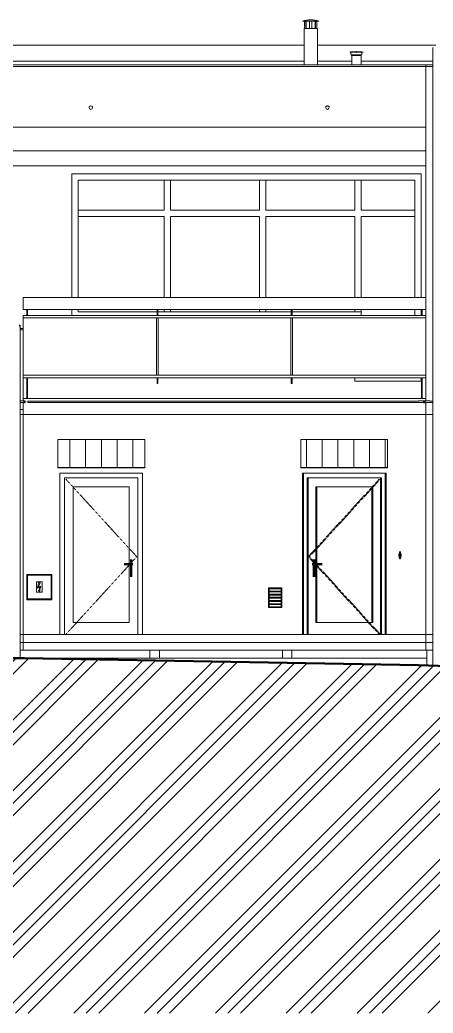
# Model space of a CAD drawing. Header units: millimetres. Extents: x -4051 to 472247, y -45352 to 20466.
# Drawn here: x 17454 to 22695, y -2470 to 10121 of the extents above; entities that cross this region are included whole.
import ezdxf

# ---------------------------------------------------------------- set-up
doc = ezdxf.new("R2010")
doc.units = ezdxf.units.MM
doc.linetypes.add('Čárka', pattern=[6.35, 3.175, -3.175])
for name, color, linetype, lineweight in [('A-DETL-GENF', 92, 'Continuous', 9), ('A-DETL-WIDE', 214, 'Continuous', 50), ('A-DOOR', 31, 'Continuous', 9), ('A-DOOR-FRAM', 31, 'Continuous', 9), ('A-FLOR', 192, 'Continuous', 9), ('A-FLOR-HRAL', 11, 'Continuous', 9), ('A-GLAZ', 151, 'Continuous', 9), ('A-GLAZ-CWMG', 51, 'Continuous', 9), ('A-ROOF', 132, 'Continuous', 9), ('A-ROOF-OTLN', 132, 'Continuous', 9), ('A-WALL', 113, 'Continuous', 9), ('E-ELEC-FIXT', 91, 'Continuous', 9), ('E-POWR-CNDT', 130, 'Continuous', 9), ('E-POWR-CNTR', 130, 'Continuous', 9), ('E-POWR-DROP', 130, 'Continuous', 9), ('M-EQPM', 50, 'Continuous', 9), ('M-HVAC-CDFF', 50, 'Continuous', 9), ('P-SANR-FIXT', 6, 'Continuous', 9), ('Q-SPCQ', 91, 'Continuous', 9), ('S-COLS', 52, 'Continuous', 9)]:
    doc.layers.add(name, color=color, linetype=linetype, lineweight=lineweight)

# ---------------------------------------------------------------- blocks, each defined once
blk = doc.blocks.new('OKNO_4k_nadsvetlik_dveře - 4430x1830-1978429-J-Bourání')
at = {"layer": 'A-GLAZ', "color": 41}
for p, q in [((18192, 6600), (18192, 8090)), ((18192, 8090), (22462, 8090)), ((19282, 8090), (19282, 7710)), ((19362, 8090), (19282, 8090)), ((19362, 7710), (19362, 8090)), ((20492, 8090), (20492, 7710)), ((20572, 8090), (20492, 8090)), ((20572, 7710), (20572, 8090)), ((21702, 7710), (21702, 8090)), ((21782, 8090), (21702, 8090)), ((21782, 8090), (21782, 7710)), ((22462, 8090), (22462, 6600)), ((19282, 7710), (18192, 7710)), ((18192, 7710), (18192, 7630)), ((20492, 7710), (19362, 7710)), ((21702, 7710), (20572, 7710)), ((22462, 7710), (21782, 7710)), ((22462, 7630), (22462, 7710)), ((18192, 7630), (19282, 7630)), ((19282, 7630), (19282, 6600)), ((19362, 6600), (19362, 7630)), ((19362, 7630), (20492, 7630)), ((20492, 7630), (20492, 6600)), ((20572, 6600), (20572, 7630)), ((20572, 7630), (21702, 7630)), ((21702, 6600), (21702, 7630)), ((21782, 7630), (21782, 6600)), ((21782, 7630), (22462, 7630)), ((18192, 6420), (18192, 6450)), ((19282, 6450), (19282, 6420)), ((19362, 6420), (19362, 6450)), ((20492, 6450), (20492, 6420)), ((20572, 6420), (20572, 6450)), ((21702, 6420), (21702, 6450)), ((21782, 6450), (21782, 6420)), ((22462, 6450), (22462, 6375)), ((19193, 6420), (18192, 6420)), ((20895, 6420), (19203, 6420)), ((19282, 6420), (19362, 6420)), ((20492, 6420), (20572, 6420)), ((21782, 6420), (20905, 6420)), ((21782, 6420), (21702, 6420)), ((21782, 6375), (21782, 6420))]:
    blk.add_line(p, q, dxfattribs=at)
blk = doc.blocks.new('Zábradlí - 20x10mm-980463-J-Bourání')
at = {"layer": 'A-FLOR-HRAL', "color": 41}
for p, q in [((19188, 5615), (19188, 6345)), ((19208, 6345), (19208, 5615))]:
    blk.add_line(p, q, dxfattribs=at)
blk = doc.blocks.new('Zábradlí - 50x10mm-980461-J-Bourání')
at = {"layer": 'A-FLOR-HRAL', "color": 41}
for p, q in [((19193, 6375), (19193, 6450)), ((19203, 6450), (19203, 6375)), ((19193, 5510), (19193, 5585)), ((19203, 5585), (19203, 5510)), ((19203, 5510), (19193, 5510))]:
    blk.add_line(p, q, dxfattribs=at)
blk = doc.blocks.new('Zábradlí - 50x10mm-980415-J-Bourání')
at = {"layer": 'A-FLOR-HRAL', "color": 41}
for p, q in [((17541, 6375), (17541, 6450)), ((17551, 6450), (17551, 6375)), ((17541, 5320), (17541, 5585)), ((17551, 5585), (17551, 5320))]:
    blk.add_line(p, q, dxfattribs=at)
blk = doc.blocks.new('Zábradlí - Zábradlí-979966-J-Bourání')
at = {"layer": 'A-FLOR-HRAL', "color": 41}
for p, q in [((17496, 6450), (17496, 6600)), ((17496, 6600), (22602, 6600)), ((17496, 6450), (22602, 6450)), ((17496, 6345), (17496, 6375)), ((17496, 6375), (22602, 6375)), ((17496, 6345), (22602, 6345)), ((17496, 6210), (17496, 6345)), ((17496, 5615), (22602, 5615)), ((17496, 5585), (22602, 5585))]:
    blk.add_line(p, q, dxfattribs=at)
for name, p in [('Zábradlí - 50x10mm-980415-J-Bourání', (0, 0)), ('Zábradlí - 50x10mm-980461-J-Bourání', (0, 0)), ('Zábradlí - 50x10mm-980461-J-Bourání', (1702, 0)), ('Zábradlí - 50x10mm-980415-J-Bourání', (5006, 0)), ('Zábradlí - 20x10mm-980463-J-Bourání', (0, 0)), ('Zábradlí - 20x10mm-980463-J-Bourání', (1702, 0))]:
    blk.add_blockref(name, p)
blk = doc.blocks.new('Rectangular Mullion - Rectangular Mullion-Loc wall 49 Bottom 120mm 02-1380641-J-Bourání')
at = {"layer": 'A-GLAZ-CWMG'}
for p, q in [((19223, 2030), (19223, 2130)), ((19223, 2030), (20783, 2030)), ((20783, 2130), (20783, 2030))]:
    blk.add_line(p, q, dxfattribs=at)
blk = doc.blocks.new('Rectangular Mullion - Rectangular Mullion-Loc wall 49 Bottom 120mm 02-1380644-J-Bourání')
at = {"layer": 'A-GLAZ-CWMG'}
for p, q in [((20783, 2030), (20783, 2130)), ((20903, 2030), (20783, 2030)), ((20903, 2130), (20903, 2030))]:
    blk.add_line(p, q, dxfattribs=at)
blk = doc.blocks.new('Rectangular Mullion - Rectangular Mullion-Loc wall 49 Bottom 120mm 02-1380654-J-Bourání')
at = {"layer": 'A-GLAZ-CWMG'}
for p, q in [((19103, 2130), (19103, 2030)), ((19223, 2030), (19103, 2030)), ((19223, 2030), (19223, 2130))]:
    blk.add_line(p, q, dxfattribs=at)
blk = doc.blocks.new('DVERE_1k_oblozka - DD03_01_900x1970-1570596-J-Bourání')
at = {"layer": 'A-DOOR'}
for p, q in [((18021, 2330), (18021, 4315)), ((18951, 4315), (18021, 4315)), ((18951, 2330), (18951, 4315)), ((18131, 4200), (18131, 2480)), ((18841, 4200), (18131, 4200)), ((18841, 2480), (18841, 4200)), ((18131, 2480), (18841, 2480)), ((18951, 2330), (18021, 2330))]:
    blk.add_line(p, q, dxfattribs=at)
at = {"layer": 'A-DOOR', "linetype": 'Čárka'}
for p, q in [((18936, 3315), (18036, 4300)), ((18036, 2330), (18936, 3315))]:
    blk.add_line(p, q, dxfattribs=at)
at = {"layer": 'A-DOOR', "lineweight": 50}
for p, q in [((18866, 3280), (18866, 3060)), ((18776, 3220), (18886, 3220))]:
    blk.add_line(p, q, dxfattribs=at)
at = {"layer": 'A-DOOR-FRAM'}
for p, q in [((19011, 4375), (17961, 4375)), ((17961, 4375), (17961, 2330)), ((19011, 2330), (19011, 4375)), ((18021, 2330), (17961, 2330)), ((19011, 2330), (18951, 2330))]:
    blk.add_line(p, q, dxfattribs=at)
blk = doc.blocks.new('DVERE_1k_oblozka - DD03_01_900x1970-1570682-J-Bourání')
at = {"layer": 'A-DOOR', "color": 41}
for p, q in [((21111, 4315), (21111, 2330)), ((22041, 4315), (21111, 4315)), ((22041, 4315), (22041, 2330)), ((21221, 2480), (21221, 4200)), ((21221, 4200), (21931, 4200)), ((21931, 4200), (21931, 2480)), ((21931, 2480), (21221, 2480)), ((22041, 2330), (21111, 2330))]:
    blk.add_line(p, q, dxfattribs=at)
at = {"layer": 'A-DOOR', "color": 41, "linetype": 'Čárka'}
for p, q in [((21126, 3315), (22026, 4300)), ((22026, 2330), (21126, 3315))]:
    blk.add_line(p, q, dxfattribs=at)
at = {"layer": 'A-DOOR', "color": 61, "lineweight": 50}
for p, q in [((21196, 3280), (21196, 3060)), ((21286, 3220), (21176, 3220))]:
    blk.add_line(p, q, dxfattribs=at)
at = {"layer": 'A-DOOR-FRAM', "color": 41}
for p, q in [((21051, 4375), (21051, 2330)), ((22101, 4375), (21051, 4375)), ((22101, 2330), (22101, 4375)), ((21096, 2330), (21051, 2330)), ((22101, 2330), (22041, 2330))]:
    blk.add_line(p, q, dxfattribs=at)
blk = doc.blocks.new('DPS_stříška - DPS_stříška-1555286-J-Bourání')
at = {"layer": 'M-EQPM'}
h = blk.add_hatch(dxfattribs=at)
h.set_pattern_fill('FP_1', color=41, style=0, pattern_type=2)
h.set_pattern_definition([(90, (18487.46, 4962.41), (-200, 1e-14), [])])
h.paths.add_polyline_path([(17937, 4445), (19037, 4445), (19037, 4800), (17937, 4800)])
h = blk.add_hatch(dxfattribs=at)
h.set_pattern_fill('FP_2', color=41, style=0, pattern_type=2)
h.set_pattern_definition([(90, (18487.46, 3910.52), (-200, 1e-14), [])])
h.paths.add_polyline_path([(19037, 4443), (19037, 4445), (17937, 4445), (17937, 4443), (19037, 4443)])
at = {"layer": 'M-EQPM', "color": 41}
for p, q in [((17937, 4445), (17937, 4800)), ((17937, 4800), (19037, 4800)), ((19037, 4800), (19037, 4445)), ((17937, 4443), (17937, 4445)), ((17937, 4445), (19037, 4445)), ((17937, 4443), (19037, 4443)), ((19037, 4445), (19037, 4443))]:
    blk.add_line(p, q, dxfattribs=at)
blk = doc.blocks.new('DPS_TZB_VZT_mříž_fasadní - Standardní 2-1579905-J-Bourání')
at = {"layer": 'M-HVAC-CDFF', "color": 41}
for p, q in [((20776, 2920), (20606, 2920)), ((20606, 2920), (20606, 2670)), ((20616, 2680), (20616, 2910)), ((20616, 2910), (20766, 2910)), ((20766, 2910), (20766, 2680)), ((20776, 2670), (20776, 2920)), ((20766, 2881), (20616, 2881)), ((20616, 2881), (20616, 2870)), ((20616, 2870), (20766, 2870)), ((20766, 2841), (20616, 2841)), ((20616, 2841), (20616, 2830)), ((20616, 2830), (20766, 2830)), ((20766, 2801), (20616, 2801)), ((20616, 2801), (20616, 2789)), ((20616, 2789), (20766, 2789)), ((20766, 2870), (20766, 2881)), ((20766, 2830), (20766, 2841)), ((20766, 2789), (20766, 2801)), ((20606, 2670), (20776, 2670)), ((20766, 2760), (20616, 2760)), ((20616, 2760), (20616, 2749)), ((20616, 2749), (20766, 2749)), ((20766, 2720), (20616, 2720)), ((20616, 2720), (20616, 2709)), ((20616, 2709), (20766, 2709)), ((20766, 2680), (20616, 2680)), ((20766, 2749), (20766, 2760)), ((20766, 2709), (20766, 2720))]:
    blk.add_line(p, q, dxfattribs=at)
blk = doc.blocks.new('DPS_ELE_elektroměrná_skříň - DPS_ELE_elektroměrná_skříň 2-1580199-J-Bourání')
at = {"layer": 'E-ELEC-FIXT', "color": 41}
for p, q in [((17541, 3090), (17861, 3090)), ((17541, 2770), (17541, 3090)), ((17851, 3080), (17551, 3080)), ((17551, 3080), (17551, 2780)), ((17851, 2780), (17851, 3080)), ((17861, 3090), (17861, 2770)), ((17861, 2770), (17541, 2770)), ((17551, 2780), (17851, 2780))]:
    blk.add_line(p, q, dxfattribs=at)
at = {"layer": 'Q-SPCQ', "color": 41}
for p, q in [((17666, 2930), (17665, 2930)), ((17666, 2996), (17666, 2866)), ((17736, 2996), (17666, 2996)), ((17690, 2985), (17678, 2918)), ((17678, 2918), (17706, 2930)), ((17687, 2928), (17711, 2985)), ((17720, 2944), (17687, 2928)), ((17711, 2985), (17690, 2985)), ((17706, 2930), (17698, 2886)), ((17702, 2885), (17720, 2944)), ((17736, 2866), (17736, 2996)), ((17666, 2866), (17736, 2866)), ((17698, 2886), (17691, 2893)), ((17691, 2893), (17697, 2871)), ((17697, 2871), (17712, 2889)), ((17712, 2889), (17702, 2885))]:
    blk.add_line(p, q, dxfattribs=at)
blk = doc.blocks.new('Vývod_ uzávěr na klíč_ 15_20 mm_ se závitem - DN 15-1585230-J-Bourání')
at = {"layer": 'P-SANR-FIXT', "color": 41}
for p, q in [((22261, 3350), (22261, 3327)), ((22288, 3350), (22261, 3350)), ((22264, 3316), (22264, 3305)), ((22265, 3361), (22265, 3350)), ((22274, 3361), (22265, 3361)), ((22267, 3305), (22267, 3289)), ((22269, 3376), (22269, 3361)), ((22274, 3376), (22269, 3376)), ((22269, 3333), (22269, 3316)), ((22272, 3381), (22272, 3376)), ((22274, 3381), (22272, 3381)), ((22277, 3381), (22274, 3381)), ((22280, 3376), (22274, 3376)), ((22284, 3361), (22274, 3361)), ((22277, 3376), (22277, 3381)), ((22280, 3361), (22280, 3376)), ((22280, 3316), (22280, 3333)), ((22282, 3289), (22282, 3305)), ((22284, 3350), (22284, 3361)), ((22285, 3305), (22285, 3316)), ((22288, 3327), (22288, 3350))]:
    blk.add_line(p, q, dxfattribs=at)
at = {"layer": 'P-SANR-FIXT', "color": 41, "flags": 128}
for points in [[(22266, 3316), (22266, 3317), (22266, 3317), (22265, 3318), (22265, 3318), (22264, 3318), (22264, 3319), (22264, 3319), (22263, 3320), (22263, 3320), (22263, 3320), (22263, 3321), (22262, 3321), (22262, 3322), (22262, 3322), (22262, 3323), (22262, 3323), (22261, 3324), (22261, 3324), (22261, 3325), (22261, 3326), (22261, 3326), (22261, 3327), (22261, 3327), (22261, 3327)], [(22288, 3327), (22288, 3327), (22288, 3326), (22288, 3326), (22288, 3325), (22288, 3325), (22288, 3324), (22287, 3324), (22287, 3323), (22287, 3323), (22287, 3322), (22287, 3322), (22286, 3321), (22286, 3321), (22286, 3320), (22286, 3320), (22285, 3319), (22285, 3319), (22285, 3318), (22284, 3318), (22284, 3318), (22283, 3317), (22283, 3317), (22283, 3317)]]:
    blk.add_lwpolyline(points, dxfattribs=at)
at = {"layer": 'P-SANR-FIXT', "color": 41}
blk.add_arc((22274, 3330), 12, 195, 200.1479, dxfattribs=at)
for centre, major_axis, ratio, start_param, end_param in [((22274, 3316), (10.9, 0), 0.085781, 1.570796, 3.403392), ((22274, 3305), (10.9, 0), 0.085781, 1.570796, 3.926991), ((22274, 3305), (7.25, 0), 0.085781, 1.832645, 3.403392), ((22274, 3289), (7.25, 0), 0.086027, 1.570796, 4.712389), ((22274, 3305), (7.25, 0), 0.085781, 1.570796, 1.832596), ((22274, 3316), (10.9, 0), 0.085781, 6.021386, 7.853982), ((22274, 3305), (10.9, 0), 0.085781, 5.497787, 7.853982), ((22274, 3305), (7.25, 0), 0.085781, 1.308997, 1.570796), ((22274, 3289), (7.25, 0), 0.086027, 4.712389, 7.853982), ((22274, 3305), (7.25, 0), 0.085781, 6.021386, 7.592133)]:
    blk.add_ellipse(centre, major_axis=major_axis, ratio=ratio, start_param=start_param, end_param=end_param, dxfattribs=at)
for points, knots in [([(22269, 3330), (22269, 3330), (22269, 3331), (22269, 3333), (22269, 3333), (22269, 3334), (22269, 3335), (22269, 3335), (22269, 3336), (22269, 3336), (22269, 3337), (22269, 3337), (22269, 3337), (22269, 3338), (22269, 3338), (22270, 3339), (22270, 3339), (22270, 3339), (22270, 3340), (22270, 3340), (22271, 3340), (22271, 3341), (22271, 3341), (22271, 3341), (22272, 3342), (22272, 3342), (22273, 3342), (22274, 3342), (22274, 3342), (22274, 3342)], [0.125, 0.125, 0.125, 0.125, 0.25, 0.3125, 0.34375, 0.375, 0.40625, 0.4375, 0.46875, 0.5, 0.515625, 0.53125, 0.5625, 0.59375, 0.609375, 0.625, 0.640625, 0.65625, 0.6875, 0.71875, 0.75, 0.765625, 0.78125, 0.8125, 0.84375, 0.875, 0.90625, 0.9375, 1, 1, 1, 1]), ([(22274, 3342), (22275, 3342), (22275, 3342), (22276, 3342), (22277, 3342), (22277, 3342), (22278, 3341), (22278, 3341), (22278, 3341), (22278, 3340), (22279, 3340), (22279, 3340), (22279, 3340), (22279, 3339), (22279, 3339), (22279, 3339), (22280, 3338), (22280, 3338), (22280, 3337), (22280, 3337), (22280, 3337), (22280, 3336), (22280, 3336), (22280, 3335), (22280, 3335), (22280, 3334), (22280, 3333), (22280, 3333), (22280, 3331), (22280, 3330), (22280, 3330)], [0, 0, 0, 0, 0.0625, 0.09375, 0.125, 0.15625, 0.1875, 0.21875, 0.234375, 0.25, 0.265625, 0.28125, 0.3125, 0.34375, 0.359375, 0.375, 0.390625, 0.40625, 0.4375, 0.46875, 0.484375, 0.5, 0.53125, 0.5625, 0.59375, 0.625, 0.65625, 0.6875, 0.75, 0.875, 0.875, 0.875, 0.875])]:
    blk.add_open_spline(points, degree=3, knots=knots, dxfattribs=at)
blk = doc.blocks.new('DVERE_1k_oblozka - DD03_01_900x1970-V34-J-Bourání')
at = {"layer": 'A-DOOR'}
for p, q in [((21096, 4315), (21096, 2330)), ((22026, 4315), (21096, 4315)), ((22026, 4315), (22026, 2330)), ((21206, 2480), (21206, 4200)), ((21206, 4200), (21916, 4200)), ((21916, 4200), (21916, 2480)), ((21916, 2480), (21206, 2480)), ((22026, 2330), (21096, 2330))]:
    blk.add_line(p, q, dxfattribs=at)
at = {"layer": 'A-DOOR', "linetype": 'Čárka'}
for p, q in [((21111, 3315), (22011, 4300)), ((22011, 2330), (21111, 3315))]:
    blk.add_line(p, q, dxfattribs=at)
at = {"layer": 'A-DOOR', "lineweight": 50}
for p, q in [((21181, 3280), (21181, 3060)), ((21271, 3220), (21161, 3220))]:
    blk.add_line(p, q, dxfattribs=at)
at = {"layer": 'A-DOOR-FRAM'}
for p, q in [((21036, 4375), (21036, 2330)), ((22086, 4375), (21036, 4375)), ((22086, 2330), (22086, 4375)), ((21096, 2330), (21036, 2330)), ((22086, 2330), (22041, 2330))]:
    blk.add_line(p, q, dxfattribs=at)
blk = doc.blocks.new('Komín3 - Komín3-1950367-J-Bourání')
at = {"layer": 'M-HVAC-CDFF'}
for p, q in [((21038, 10104), (21245, 10104)), ((21065, 10010), (21065, 10104)), ((21080, 10104), (21080, 10010)), ((21085, 10010), (21085, 10104)), ((21127, 10010), (21127, 10104)), ((21157, 10104), (21157, 10010)), ((21198, 10010), (21198, 10104)), ((21203, 10010), (21203, 10104)), ((21218, 10104), (21218, 10010)), ((21057, 10010), (21057, 9550)), ((21227, 10010), (21057, 10010)), ((21227, 9550), (21227, 10010))]:
    blk.add_line(p, q, dxfattribs=at)
at = {"layer": 'M-HVAC-CDFF', "flags": 128}
for points in [[(21038, 10104), (21050, 10108), (21063, 10112), (21076, 10114), (21090, 10117), (21103, 10119), (21116, 10120), (21129, 10121), (21142, 10121)], [(21142, 10121), (21155, 10121), (21168, 10120), (21181, 10118), (21195, 10117), (21208, 10114), (21221, 10111), (21234, 10108), (21245, 10104)]]:
    blk.add_lwpolyline(points, dxfattribs=at)
blk = doc.blocks.new('Komín4 - Komín4-1953879-J-Bourání')
at = {"layer": 'M-HVAC-CDFF'}
for p, q in [((21637, 9710), (21807, 9710)), ((21637, 9710), (21648, 9710)), ((21652, 9713), (21698, 9713)), ((21652, 9713), (21657, 9713)), ((21652, 9710), (21652, 9690)), ((21706, 9713), (21738, 9713)), ((21722, 9715), (21732, 9715)), ((21745, 9713), (21792, 9713)), ((21786, 9713), (21792, 9713)), ((21792, 9690), (21792, 9710)), ((21795, 9710), (21807, 9710)), ((21657, 9678), (21786, 9678)), ((21662, 9670), (21662, 9550)), ((21667, 9670), (21662, 9670)), ((21683, 9670), (21670, 9670)), ((21686, 9670), (21683, 9670)), ((21708, 9670), (21686, 9670)), ((21710, 9670), (21708, 9670)), ((21733, 9670), (21710, 9670)), ((21735, 9670), (21733, 9670)), ((21757, 9670), (21735, 9670)), ((21761, 9670), (21757, 9670)), ((21773, 9670), (21761, 9670)), ((21776, 9670), (21774, 9670)), ((21782, 9670), (21776, 9670)), ((21782, 9550), (21782, 9670))]:
    blk.add_line(p, q, dxfattribs=at)
at = {"layer": 'M-HVAC-CDFF', "flags": 128}
for points in [[(21637, 9710), (21637, 9710), (21637, 9710), (21637, 9710), (21637, 9710), (21637, 9711), (21637, 9711), (21637, 9711), (21637, 9711), (21637, 9711), (21637, 9711), (21637, 9711), (21637, 9711), (21637, 9711), (21637, 9711), (21637, 9712), (21637, 9712), (21637, 9712), (21637, 9712), (21637, 9712), (21637, 9712), (21637, 9712), (21638, 9712), (21638, 9712), (21638, 9712), (21638, 9712), (21638, 9712), (21638, 9712), (21638, 9712), (21638, 9712), (21638, 9713), (21638, 9713), (21638, 9713), (21639, 9713), (21639, 9713), (21639, 9713), (21639, 9713), (21639, 9713), (21639, 9713), (21639, 9713), (21639, 9713)], [(21804, 9713), (21804, 9713), (21804, 9713), (21803, 9713), (21803, 9713), (21802, 9713), (21801, 9713), (21801, 9713), (21800, 9713), (21799, 9713), (21797, 9713), (21796, 9713), (21795, 9713), (21793, 9713), (21791, 9713), (21789, 9713), (21788, 9713), (21786, 9713), (21783, 9713), (21781, 9713), (21779, 9713), (21776, 9713), (21774, 9713), (21771, 9713), (21769, 9713), (21766, 9713), (21763, 9713), (21760, 9713), (21757, 9713), (21754, 9713), (21751, 9713), (21748, 9713), (21745, 9713), (21742, 9713), (21739, 9713), (21736, 9713), (21732, 9713), (21729, 9713), (21726, 9713), (21722, 9713), (21719, 9713), (21716, 9713), (21713, 9713), (21709, 9713), (21706, 9713), (21703, 9713), (21700, 9713), (21696, 9713), (21693, 9713), (21690, 9713), (21687, 9713), (21684, 9713), (21681, 9713), (21679, 9713), (21676, 9713), (21673, 9713), (21670, 9713), (21668, 9713), (21665, 9713), (21663, 9713), (21661, 9713), (21659, 9713), (21657, 9713), (21655, 9713), (21653, 9713), (21651, 9713), (21649, 9713), (21648, 9713), (21646, 9713), (21645, 9713), (21644, 9713), (21643, 9713), (21642, 9713), (21641, 9713), (21641, 9713), (21640, 9713), (21640, 9713), (21639, 9713), (21639, 9713), (21639, 9713)], [(21639, 9713), (21639, 9713), (21640, 9713), (21640, 9713), (21640, 9713), (21641, 9713), (21642, 9713), (21642, 9713), (21643, 9713), (21645, 9713), (21646, 9713), (21647, 9713), (21649, 9713), (21650, 9713), (21652, 9713), (21654, 9713), (21656, 9713), (21657, 9713)], [(21652, 9713), (21652, 9713), (21652, 9713), (21652, 9713), (21652, 9713), (21652, 9713), (21652, 9713), (21652, 9713), (21652, 9714), (21652, 9714), (21652, 9714), (21652, 9714), (21652, 9714), (21652, 9714), (21652, 9714), (21652, 9714), (21652, 9714), (21652, 9714), (21652, 9715), (21652, 9715), (21652, 9715), (21652, 9715), (21653, 9715), (21653, 9715), (21653, 9715), (21653, 9715), (21653, 9715), (21653, 9715), (21653, 9715), (21653, 9715), (21653, 9715), (21653, 9715), (21653, 9715), (21654, 9715), (21654, 9715), (21654, 9715), (21654, 9715), (21654, 9715), (21654, 9715), (21654, 9715), (21654, 9715)], [(21789, 9715), (21789, 9715), (21789, 9715), (21788, 9715), (21788, 9715), (21787, 9715), (21787, 9715), (21786, 9715), (21785, 9715), (21785, 9715), (21784, 9715), (21782, 9715), (21781, 9715), (21780, 9715), (21779, 9715), (21777, 9715), (21776, 9715), (21774, 9715), (21772, 9715), (21770, 9715), (21768, 9715), (21766, 9715), (21764, 9715), (21762, 9715), (21760, 9715), (21758, 9715), (21756, 9715), (21753, 9715), (21751, 9715), (21748, 9715), (21746, 9715), (21743, 9715), (21741, 9715), (21738, 9715), (21736, 9715), (21733, 9715), (21730, 9715), (21728, 9715), (21725, 9715), (21722, 9715), (21720, 9715), (21717, 9715), (21714, 9715), (21712, 9715), (21709, 9715), (21706, 9715), (21704, 9715), (21701, 9715), (21699, 9715), (21696, 9715), (21694, 9715), (21691, 9715), (21689, 9715), (21686, 9715), (21684, 9715), (21682, 9715), (21680, 9715), (21678, 9715), (21676, 9715), (21674, 9715), (21672, 9715), (21670, 9715), (21668, 9715), (21667, 9715), (21665, 9715), (21664, 9715), (21663, 9715), (21661, 9715), (21660, 9715), (21659, 9715), (21658, 9715), (21657, 9715), (21657, 9715), (21656, 9715), (21655, 9715), (21655, 9715), (21655, 9715), (21654, 9715), (21654, 9715), (21654, 9715)], [(21654, 9715), (21654, 9715), (21654, 9715), (21655, 9715), (21655, 9715), (21656, 9715), (21656, 9715), (21657, 9715), (21658, 9715), (21659, 9715), (21660, 9715), (21661, 9715), (21662, 9715), (21663, 9715), (21665, 9715), (21666, 9715), (21668, 9715), (21669, 9715), (21671, 9715), (21673, 9715), (21675, 9715), (21677, 9715), (21679, 9715), (21681, 9715), (21683, 9715), (21685, 9715), (21687, 9715), (21690, 9715), (21692, 9715), (21695, 9715), (21697, 9715), (21700, 9715), (21702, 9715), (21705, 9715), (21707, 9715), (21709, 9715)], [(21711, 9715), (21712, 9716), (21713, 9716), (21714, 9717), (21715, 9717), (21716, 9717), (21717, 9717), (21718, 9717), (21719, 9718), (21720, 9718), (21721, 9718), (21722, 9718)], [(21722, 9718), (21723, 9718), (21724, 9718), (21725, 9718), (21726, 9717), (21727, 9717), (21727, 9717), (21728, 9717), (21729, 9716), (21730, 9716), (21731, 9716), (21732, 9715)], [(21732, 9715), (21734, 9715), (21737, 9715), (21739, 9715), (21742, 9715), (21745, 9715), (21747, 9715), (21750, 9715), (21752, 9715), (21754, 9715), (21757, 9715), (21759, 9715), (21761, 9715), (21763, 9715), (21765, 9715), (21767, 9715), (21769, 9715), (21771, 9715), (21773, 9715), (21775, 9715), (21776, 9715), (21778, 9715), (21779, 9715), (21781, 9715), (21782, 9715), (21783, 9715), (21784, 9715), (21785, 9715), (21786, 9715), (21787, 9715), (21787, 9715), (21788, 9715), (21788, 9715), (21788, 9715), (21789, 9715), (21789, 9715), (21789, 9715)], [(21786, 9713), (21788, 9713), (21790, 9713), (21792, 9713), (21794, 9713), (21795, 9713), (21797, 9713), (21798, 9713), (21799, 9713), (21800, 9713), (21801, 9713), (21802, 9713), (21802, 9713), (21803, 9713), (21803, 9713), (21804, 9713), (21804, 9713), (21804, 9713)], [(21789, 9715), (21789, 9715), (21789, 9715), (21789, 9715), (21789, 9715), (21789, 9715), (21789, 9715), (21790, 9715), (21790, 9715), (21790, 9715), (21790, 9715), (21790, 9715), (21790, 9715), (21790, 9715), (21790, 9715), (21790, 9715), (21790, 9715), (21791, 9715), (21791, 9715), (21791, 9715), (21791, 9715), (21791, 9715), (21791, 9714), (21791, 9714), (21791, 9714), (21791, 9714), (21791, 9714), (21791, 9714), (21791, 9714), (21791, 9714), (21791, 9714), (21791, 9714), (21791, 9713), (21791, 9713), (21791, 9713), (21791, 9713), (21792, 9713), (21792, 9713), (21792, 9713), (21792, 9713), (21792, 9713)], [(21804, 9713), (21804, 9713), (21804, 9713), (21804, 9713), (21804, 9713), (21804, 9713), (21804, 9713), (21805, 9713), (21805, 9713), (21805, 9713), (21805, 9713), (21805, 9712), (21805, 9712), (21805, 9712), (21805, 9712), (21805, 9712), (21805, 9712), (21806, 9712), (21806, 9712), (21806, 9712), (21806, 9712), (21806, 9712), (21806, 9712), (21806, 9712), (21806, 9712), (21806, 9711), (21806, 9711), (21806, 9711), (21806, 9711), (21806, 9711), (21806, 9711), (21806, 9711), (21806, 9711), (21806, 9711), (21806, 9711), (21806, 9710), (21807, 9710), (21807, 9710), (21807, 9710), (21807, 9710), (21807, 9710)], [(21657, 9678), (21656, 9679), (21656, 9679), (21656, 9680), (21655, 9680), (21655, 9680), (21654, 9681), (21654, 9681), (21654, 9682), (21654, 9682), (21653, 9683), (21653, 9683), (21653, 9684), (21653, 9684), (21652, 9685), (21652, 9685), (21652, 9686), (21652, 9687), (21652, 9687), (21652, 9688), (21652, 9688), (21652, 9689), (21652, 9689), (21652, 9690)], [(21662, 9670), (21662, 9670), (21662, 9671), (21661, 9671), (21661, 9672), (21661, 9672), (21661, 9672), (21661, 9673), (21661, 9673), (21661, 9674), (21661, 9674), (21661, 9674), (21660, 9675), (21660, 9675), (21660, 9675), (21660, 9676), (21660, 9676), (21659, 9676), (21659, 9677), (21659, 9677), (21659, 9677), (21658, 9677), (21658, 9678), (21658, 9678), (21657, 9678), (21657, 9678), (21657, 9678)], [(21786, 9678), (21786, 9678), (21786, 9678), (21785, 9678), (21785, 9678), (21785, 9677), (21784, 9677), (21784, 9677), (21784, 9676), (21784, 9676), (21783, 9676), (21783, 9675), (21783, 9675), (21783, 9675), (21783, 9674), (21782, 9674), (21782, 9674), (21782, 9673), (21782, 9673), (21782, 9673), (21782, 9672), (21782, 9672), (21782, 9671), (21782, 9671), (21782, 9671), (21782, 9670), (21782, 9670)], [(21792, 9690), (21792, 9689), (21791, 9688), (21791, 9688), (21791, 9687), (21791, 9687), (21791, 9686), (21791, 9686), (21791, 9685), (21791, 9685), (21790, 9684), (21790, 9683), (21790, 9683), (21790, 9682), (21789, 9682), (21789, 9682), (21789, 9681), (21788, 9681), (21788, 9680), (21788, 9680), (21787, 9679), (21787, 9679), (21786, 9679), (21786, 9678)]]:
    blk.add_lwpolyline(points, dxfattribs=at)

msp = doc.modelspace()

# ---------------------------------------------------------------- hatches: boundary and pattern name
at = {"layer": 'A-DETL-GENF'}
h = msp.add_hatch(dxfattribs=at)
h.set_pattern_fill('FP_3', style=0, pattern_type=2)
h.set_pattern_definition([(45, (-21440.8, 0), (-449.0128, 449.0128), []), (45, (-21282.05, 0), (0, 898.0256), []), (45, (-21599.55, 0), (0, 898.0256), [])])
h.paths.add_polyline_path([(99859, -2470), (99859, 330), (83591, 330), (83591, 530), (77391, 530), (77391, 782), (72341, 870), (72341, 497), (53409, 497), (53409, 697), (51209, 697), (50735, 826), (46244, 1230), (44465, 1421), (41465, 1421), (41108, 1779), (27208, 1779), (22510, 1943), (17506, 2030), (2140, 2030), (1361, 2114), (-1379, 2114), (-1379, 2274), (-4051, 1927), (-4051, -2470), (99312, -2470)])
at = {"layer": 'E-POWR-DROP'}
for color, points in [(41, [(17454, 6241), (17457, 6242), (17459, 6244), (17459, 6247), (17457, 6250), (17453, 6251), (17451, 6250), (17449, 6246), (17451, 6242), (17453, 6241)]), (256, [(17519, 5271), (17524, 5276), (17525, 5278), (17525, 5282), (17521, 5288), (17514, 5289), (17510, 5286), (17507, 5280), (17510, 5274), (17512, 5272), (17516, 5272)]), (256, [(22585, 5271), (22590, 5276), (22591, 5278), (22591, 5282), (22587, 5288), (22580, 5289), (22576, 5286), (22574, 5280), (22576, 5274), (22578, 5272), (22582, 5272)])]:
    msp.add_hatch(color=color, dxfattribs=at).paths.add_polyline_path(points)

# ---------------------------------------------------------------- linework, layer by layer
at = {"layer": 'A-DETL-WIDE'}
for p, q in [((17511, 2030), (16711, 2030)), ((22510, 1943), (17511, 2030)), ((27208, 1779), (22510, 1943))]:
    msp.add_line(p, q, dxfattribs=at)
at = {"layer": 'A-FLOR'}
for p, q in [((16562, 8760), (22602, 8760)), ((22602, 8460), (16562, 8460)), ((22602, 8270), (16562, 8270)), ((17496, 5320), (22602, 5320)), ((17459, 2330), (17961, 2330)), ((19011, 2330), (21036, 2330)), ((22101, 2330), (22690, 2330)), ((17496, 2230), (17496, 2130)), ((22602, 2230), (22602, 2130)), ((22690, 2130), (17459, 2130))]:
    msp.add_line(p, q, dxfattribs=at)
at = {"layer": 'A-ROOF', "color": 41}
for p, q in [((16562, 9550), (22690, 9550)), ((22602, 9550), (22602, 9530)), ((17459, 6210), (17496, 6210)), ((17496, 6190), (17496, 6210))]:
    msp.add_line(p, q, dxfattribs=at)
at = {"layer": 'A-ROOF-OTLN'}
for p, q in [((21057, 9800), (16719, 9800)), ((22729, 9800), (21227, 9800)), ((16719, 9596), (21057, 9596)), ((21227, 9596), (21662, 9596)), ((21782, 9596), (22690, 9596))]:
    msp.add_line(p, q, dxfattribs=at)
at = {"layer": 'A-WALL'}
for p, q in [((22690, 9530), (16562, 9530)), ((22602, 9530), (22602, 5290)), ((18112, 6600), (18112, 8170)), ((18112, 8170), (22542, 8170)), ((22542, 8170), (22542, 6600)), ((18112, 6375), (18112, 6450)), ((22542, 6450), (22542, 6375)), ((17496, 6190), (17459, 6190)), ((17496, 5290), (17496, 6190)), ((22542, 5540), (21702, 5540)), ((22542, 5585), (22542, 5540)), ((17459, 5180), (17496, 5180)), ((17496, 2230), (17496, 5270)), ((22602, 2230), (22602, 5270)), ((17459, 5120), (22690, 5120)), ((17459, 2230), (22690, 2230)), ((17511, 2030), (19103, 2030)), ((20903, 2030), (22616, 2030))]:
    msp.add_line(p, q, dxfattribs=at)
at = {"layer": 'A-WALL', "color": 41}
msp.add_line((21702, 5540), (21702, 5585), dxfattribs=at)
at = {"layer": 'A-WALL', "flags": 128}
for points in [[(18332, 9008), (18334, 9016), (18337, 9022)], [(18337, 9022), (18345, 9028), (18354, 9030), (18364, 9028), (18371, 9022)], [(18371, 9022), (18375, 9016), (18376, 9008)], [(21332, 9008), (21333, 9013), (21335, 9018), (21337, 9022)], [(21337, 9022), (21342, 9026), (21346, 9028), (21352, 9030), (21357, 9030), (21363, 9028), (21367, 9026), (21371, 9022)], [(21371, 9022), (21374, 9018), (21376, 9013), (21376, 9008)]]:
    msp.add_lwpolyline(points, dxfattribs=at)
at = {"layer": 'A-WALL'}
for centre, start, end in [((18354, 9008), 153.3823, 180), ((18354, 9008), 180, 0), ((18354, 9008), 127.1897, 146.6606), ((18354, 9008), 62.1972, 117.8028), ((18354, 9008), 33.3394, 52.8103), ((18354, 9008), 0, 26.6177), ((21354, 9008), 165.8478, 180), ((21354, 9008), 180, 0), ((21354, 9008), 151.6794, 161.2175), ((21354, 9008), 137.6899, 146.1395), ((21354, 9008), 122.9405, 130.7222), ((21354, 9008), 108.2124, 115.9925), ((21354, 9008), 93.4813, 101.2534), ((21354, 9008), 78.7466, 86.5187), ((21354, 9008), 64.0075, 71.7876), ((21354, 9008), 49.2778, 57.0595), ((21354, 9008), 33.8605, 42.3101), ((21354, 9008), 18.7825, 28.3206), ((21354, 9008), 0, 14.1522)]:
    msp.add_arc(centre, 22, start, end, dxfattribs=at)
at = {"layer": 'E-POWR-CNDT', "color": 41}
for p, q in [((22689, 9748), (22689, 9715)), ((22689, 9715), (22689, 1936)), ((17459, 6194), (17459, 6226)), ((17459, 2030), (17459, 6194))]:
    msp.add_line(p, q, dxfattribs=at)
at = {"layer": 'E-POWR-CNDT'}
for p, q in [((17496, 5290), (17459, 5290)), ((22508, 5289), (17554, 5289)), ((17554, 5289), (17554, 5271)), ((22562, 5290), (22508, 5290)), ((22657, 5290), (22602, 5290)), ((22690, 5289), (22657, 5289)), ((17459, 5270), (17496, 5270)), ((17554, 5271), (22508, 5271)), ((22508, 5270), (22562, 5270)), ((22602, 5270), (22657, 5270)), ((22657, 5271), (22690, 5271))]:
    msp.add_line(p, q, dxfattribs=at)
at = {"layer": 'E-POWR-CNDT', "color": 41, "flags": 128}
for points in [[(22695, 9772), (22694, 9770), (22693, 9768), (22692, 9766), (22692, 9764), (22691, 9762), (22691, 9760), (22690, 9757), (22690, 9755), (22690, 9753), (22690, 9751), (22689, 9749), (22689, 9748)], [(17459, 6226), (17459, 6227), (17459, 6228), (17459, 6228), (17459, 6229), (17459, 6230), (17459, 6231), (17459, 6232), (17459, 6232), (17459, 6233), (17459, 6234), (17459, 6235), (17459, 6235), (17459, 6236), (17459, 6237), (17459, 6237), (17459, 6238), (17459, 6239), (17459, 6239), (17459, 6240), (17459, 6240), (17459, 6241), (17459, 6241), (17459, 6242), (17459, 6242), (17459, 6243), (17459, 6243), (17459, 6244), (17459, 6244)]]:
    msp.add_lwpolyline(points, dxfattribs=at)
at = {"layer": 'E-POWR-CNDT', "flags": 128}
for points in [[(17506, 5290), (17505, 5290), (17504, 5290), (17504, 5290), (17503, 5290), (17502, 5290), (17501, 5290), (17501, 5290), (17500, 5290), (17499, 5290), (17498, 5290), (17497, 5290), (17497, 5290), (17496, 5290)], [(17516, 5290), (17516, 5290), (17516, 5290), (17516, 5290), (17516, 5290), (17516, 5290), (17516, 5290), (17516, 5290), (17515, 5290), (17515, 5290), (17515, 5290), (17515, 5290), (17514, 5290), (17514, 5290), (17513, 5290), (17513, 5290), (17512, 5290), (17512, 5290), (17511, 5290), (17511, 5290), (17510, 5290), (17510, 5290), (17509, 5290), (17509, 5290), (17508, 5290), (17507, 5290), (17507, 5290), (17506, 5290)], [(22562, 5290), (22563, 5290), (22564, 5290), (22565, 5290), (22566, 5290), (22566, 5290), (22567, 5290), (22568, 5290), (22569, 5290), (22570, 5290), (22570, 5290), (22571, 5290), (22572, 5290), (22572, 5290), (22573, 5290), (22574, 5290), (22574, 5290), (22575, 5290), (22576, 5290), (22576, 5290), (22577, 5290), (22577, 5290), (22578, 5290), (22578, 5290), (22579, 5290), (22579, 5290), (22580, 5290)], [(22602, 5290), (22602, 5290), (22601, 5290), (22600, 5290), (22599, 5290), (22599, 5290), (22598, 5290), (22597, 5290), (22596, 5290), (22595, 5290), (22595, 5290), (22594, 5290), (22593, 5290), (22593, 5290), (22592, 5290), (22591, 5290), (22591, 5290), (22590, 5290), (22589, 5290), (22589, 5290), (22588, 5290), (22588, 5290), (22587, 5290), (22587, 5290), (22586, 5290), (22586, 5290), (22585, 5290), (22585, 5290), (22584, 5290), (22584, 5290), (22584, 5290), (22584, 5290), (22583, 5290), (22583, 5290), (22583, 5290), (22583, 5290), (22583, 5290), (22583, 5290), (22583, 5290), (22582, 5290)], [(22583, 5290), (22583, 5290), (22584, 5290), (22584, 5290), (22584, 5290), (22585, 5290)], [(17496, 5270), (17497, 5270), (17498, 5270), (17499, 5270), (17500, 5270), (17500, 5270), (17501, 5270), (17502, 5270), (17503, 5270), (17503, 5270), (17504, 5270), (17505, 5270), (17506, 5270), (17506, 5270), (17507, 5270), (17508, 5270), (17508, 5270), (17509, 5270), (17510, 5270), (17510, 5270), (17511, 5270), (17511, 5270), (17512, 5270), (17512, 5270), (17513, 5270), (17513, 5270), (17514, 5270), (17514, 5270), (17514, 5270), (17515, 5270), (17515, 5270), (17515, 5270), (17516, 5270), (17516, 5270), (17516, 5270), (17516, 5270), (17516, 5270), (17516, 5270), (17516, 5270), (17516, 5270)], [(22580, 5270), (22579, 5270), (22579, 5270), (22579, 5270), (22578, 5270), (22578, 5270), (22577, 5270), (22576, 5270), (22576, 5270), (22575, 5270), (22575, 5270), (22574, 5270), (22573, 5270), (22573, 5270), (22572, 5270), (22571, 5270), (22570, 5270), (22570, 5270), (22569, 5270), (22568, 5270), (22567, 5270), (22567, 5270), (22566, 5270), (22565, 5270), (22564, 5270), (22564, 5270), (22563, 5270), (22562, 5270)], [(22582, 5270), (22583, 5270), (22583, 5270), (22583, 5270), (22583, 5270), (22583, 5270), (22583, 5270), (22583, 5270), (22584, 5270), (22584, 5270), (22584, 5270), (22584, 5270), (22585, 5270), (22585, 5270), (22586, 5270), (22586, 5270), (22586, 5270), (22587, 5270), (22587, 5270), (22588, 5270), (22589, 5270), (22589, 5270), (22590, 5270), (22590, 5270), (22591, 5270), (22592, 5270), (22592, 5270), (22593, 5270), (22594, 5270), (22594, 5270), (22595, 5270), (22596, 5270), (22597, 5270), (22598, 5270), (22598, 5270), (22599, 5270), (22600, 5270), (22601, 5270), (22601, 5270), (22602, 5270), (22602, 5270)]]:
    msp.add_lwpolyline(points, dxfattribs=at)
at = {"layer": 'E-POWR-CNTR', "color": 41}
for p, q in [((17444, 6246), (17464, 6246)), ((17454, 6236), (17454, 6256)), ((17454, 6231), (17454, 6226))]:
    msp.add_line(p, q, dxfattribs=at)
at = {"layer": 'E-POWR-CNTR'}
for p, q in [((17516, 5264), (17516, 5296)), ((22582, 5264), (22582, 5296)), ((17500, 5280), (17532, 5280)), ((22566, 5280), (22598, 5280))]:
    msp.add_line(p, q, dxfattribs=at)
at = {"layer": 'S-COLS'}
msp.add_line((22616, 2130), (22616, 1939), dxfattribs=at)

# ---------------------------------------------------------------- block references
at = {"layer": 'A-DOOR', "linetype": 'Čárka'}
for name in ['DVERE_1k_oblozka - DD03_01_900x1970-1570596-J-Bourání', 'DVERE_1k_oblozka - DD03_01_900x1970-V34-J-Bourání']:
    msp.add_blockref(name, (0, 0), dxfattribs=at)
at = {"layer": 'A-DOOR', "color": 41, "linetype": 'Čárka'}
msp.add_blockref('DVERE_1k_oblozka - DD03_01_900x1970-1570682-J-Bourání', (0, 0), dxfattribs=at)
at = {"layer": 'A-FLOR-HRAL', "color": 41}
msp.add_blockref('Zábradlí - Zábradlí-979966-J-Bourání', (0, 0), dxfattribs=at)
at = {"layer": 'A-GLAZ', "color": 41}
msp.add_blockref('OKNO_4k_nadsvetlik_dveře - 4430x1830-1978429-J-Bourání', (0, 0), dxfattribs=at)
at = {"layer": 'A-GLAZ-CWMG'}
for name in ['Rectangular Mullion - Rectangular Mullion-Loc wall 49 Bottom 120mm 02-1380654-J-Bourání', 'Rectangular Mullion - Rectangular Mullion-Loc wall 49 Bottom 120mm 02-1380641-J-Bourání', 'Rectangular Mullion - Rectangular Mullion-Loc wall 49 Bottom 120mm 02-1380644-J-Bourání']:
    msp.add_blockref(name, (0, 0), dxfattribs=at)
at = {"layer": 'E-ELEC-FIXT', "color": 41}
msp.add_blockref('DPS_ELE_elektroměrná_skříň - DPS_ELE_elektroměrná_skříň 2-1580199-J-Bourání', (0, 0), dxfattribs=at)
msp.add_blockref('DPS_ELE_elektroměrná_skříň - DPS_ELE_elektroměrná_skříň 2-1580199-J-Bourání', (0, 0), dxfattribs=at)
at = {"layer": 'M-EQPM', "color": 41}
for p in [(0, 0), (3080, 0)]:
    msp.add_blockref('DPS_stříška - DPS_stříška-1555286-J-Bourání', p, dxfattribs=at)
at = {"layer": 'M-HVAC-CDFF'}
for name in ['Komín3 - Komín3-1950367-J-Bourání', 'Komín4 - Komín4-1953879-J-Bourání']:
    msp.add_blockref(name, (0, 0), dxfattribs=at)
at = {"layer": 'M-HVAC-CDFF', "color": 41}
msp.add_blockref('DPS_TZB_VZT_mříž_fasadní - Standardní 2-1579905-J-Bourání', (0, 0), dxfattribs=at)
at = {"layer": 'P-SANR-FIXT', "color": 41}
msp.add_blockref('Vývod_ uzávěr na klíč_ 15_20 mm_ se závitem - DN 15-1585230-J-Bourání', (0, 0), dxfattribs=at)

doc.saveas('drawing.dxf')
